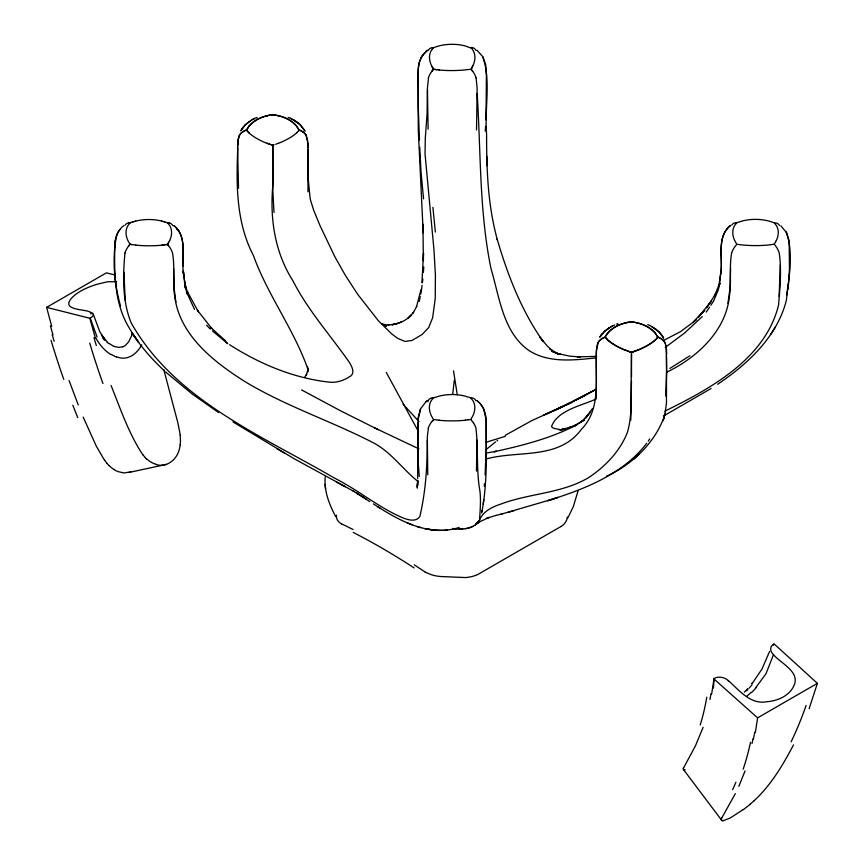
<?xml version="1.0" encoding="UTF-8"?>
<svg xmlns="http://www.w3.org/2000/svg" width="864" height="864" viewBox="0 0 864 864"><rect width="100%" height="100%" fill="white"/><g stroke="black" fill="none" stroke-linecap="round" stroke-linejoin="round"><path stroke-width="1.3" d="M308.038 149.299L307.973 191.819M428.112 129.19L427.421 88.258L428.479 77.944M428.36 428.209L427.313 436.903L427.756 474.8M477.014 440.132L476.464 471.096M666.576 356.465L666.446 403.477L665.01 413.478M666.598 372.254C696.589 357.847 725.706 331.409 729.389 296.568C731.657 282.128 729.076 267.311 731.635 252.968M776.239 240.624L774.241 244.166A15.574 9.256 60.6 0 1 775.418 245.711A16.157 9.288 60.1 0 1 776.801 247.72A12.388 7.128 60.1 0 1 779.231 253.044C781.704 270.205 780.019 287.896 778.55 305.111C765.342 358.776 710.813 388.573 664.902 411.134M780.289 265.043L779.134 296.352M237.589 147.301L238.529 188.266M476.075 77.868L477.133 88.182L476.528 130.01M114.815 245.095C114.296 273.326 114.048 303.469 129.47 328.352C138.532 344.12 150.574 357.998 163.868 370.332M274.18 144.828L272.754 145.282L272.668 146.297L272.765 189.281L273.985 212.468M272.797 115.474L272.808 114.469M631.476 381.218C631.022 398.272 632.232 415.811 627.404 432.378C619.963 451.397 605.005 466.927 588.082 477.943C561.438 493.484 529.546 493.29 501.066 504.004C492.469 506.779 483.062 511.218 479.52 520.128C480.136 510.721 480.946 501.185 480.028 491.735C476.161 470.718 478.429 449.172 475.945 428.134A12.388 7.171 59.9 0 0 473.461 422.863M632.351 352.112L631.487 353.182L630.817 420.088M730.566 268.51L730.004 288.241L727.931 303.296M417.928 422.582L417.647 478.634M273.24 114.75L272.387 114.836L272.819 115.279M325.231 476.777C323.892 490.806 329.173 504.382 335.664 516.532M426.33 401.285L420.584 408.715L418.23 417.55L418.025 460.112L419.288 476.399M417.582 481.766L417.485 484.985L417.722 480.438L417.301 488.182M237.751 145.368L238.367 138.694L239.533 135.464M336.496 515.268L336.463 516.316A23.36 12.02 -3.5 0 0 341.485 523.919M486.032 119.858L486.389 75.503L485.708 64.789L482.684 56.56L476.971 50.242M713.426 688.057L714.074 678.51A10.292 7.42 17.3 0 1 728.428 680.638C739.044 690.098 750.416 704.83 766.66 701.762A40.975 29.171 15.8 0 0 793.681 686.21C801.068 671.933 780.451 663.271 773.518 654.674M683.435 769.1L683.521 768.442M485.114 474.844L486.162 448.891L486.086 419.45L483.548 408.618L480.071 403.456L476.842 400.507M665.69 396.004L666.662 370.904L666.079 345.773M114.998 242.838C115.376 236.12 118.552 229.414 124.049 225.418M423.392 272.344L423.803 266.965M114.653 247.115L115.15 240.84M484.272 486.162L484.466 483.851M485.212 131.047L485.622 126.295M786.974 293.004L786.629 295.056L788.422 284.234L789.448 269.622L789.156 240.764L786.553 232.643L780.818 225.763M421.945 282.571L423.5 253.411L423.382 260.755L422.928 224.24L423.209 233.01L418.284 130.097L418.036 73.332L418.522 65.902L419.98 60.156L423.198 54.41L427.302 50.339L425.736 51.678L426.168 51.311M728.33 681.264L728.395 680.659M417.571 483.559L416.956 487.026L417.787 485.028M714.074 678.51L711.634 694.073M452.768 393.779L454.259 380.398M596.776 347.166C594.173 374.771 602.834 407.484 581.245 429.538C558.295 460.328 517.86 449.95 485.719 459.119M567.346 516.996L566.816 519.566A24.937 16.243 7.4 0 1 561.038 526.554M481.68 513.022L482.112 510.462L481.896 511.758C487.328 483.592 486.313 454.756 486.27 426.233C486.734 417.161 485.017 406.663 477.306 400.874M773.366 645.192L774.068 643.864L817.387 683.338L757.598 717.854L755.341 732.629M421.416 290.315L422.064 285.314M422.388 282.82L422.863 279.061M483.192 504.166L483.818 499.565M418.09 419.558L420.584 408.715M787.504 289.829L788.422 284.234M578.167 490.493L573.34 506.596L567.832 517.968M307.908 369.598L306.288 375.062L306.731 374.306L304.7 377.19M420.973 289.775L416.448 306.968L416.718 306.331L413.165 312.93L413.521 312.39L407.938 318.276L411.696 314.777C406.544 320.382 399.298 323.557 391.9 324.853L401.166 322.186L400.604 322.391M419.224 301.525L420.239 296.546M420.746 294.062L421.254 291.568M721.505 819.223L721.721 818.402M124.945 253.044C122.872 276.232 122.191 301.169 131.263 323.039C174.517 399.514 260.885 435.348 333.655 477.608C344.779 483.397 355.471 489.953 365.882 496.908C377.795 504.533 389.718 512.352 402.808 517.838C408.121 519.944 416.135 522.374 419.882 516.38C425.671 491.724 427.367 465.674 427.302 440.208M596.894 345.859L598.072 342.63A12.334 10.066 -0.3 0 1 601.268 339.098A15.293 12.496 -0.2 0 1 604.962 337.111M817.387 683.338L809.125 708.696M663.034 420.714L664.708 415.282C655.776 441.288 634.576 462.413 610.135 474.466M663.606 418.91L665.302 413.456M116.791 234.9C111.812 258.098 114.242 283.457 120.55 306.158M773.356 654.988L773.474 654.631A10.292 7.333 15.8 0 1 773.723 644.101M773.237 655.333L765.99 673.726L756.011 687.301M663.887 416.772L664.632 414.58M116.64 235.364L118.336 231.725M769.597 651.413L761.908 669.2L752.155 683.51M703.102 727.315L695.444 745.848L683.91 767.297M730.004 225.882C716.31 237.319 723.179 258.001 720.824 273.132L720.976 271.102L719.41 285.131L719.852 283.09L718.286 289.904L713.556 301.18M132.008 334.897L128.747 341.744L125.561 345.254A14.699 11.513 86.9 0 1 122.893 346.745M745.092 770.882L738.817 786.337M427.885 401.674L428.231 400.734M169.636 240.505L167.443 244.404L161.924 245.074M722.304 817.02L735.35 793.638M471.452 68.418L473.029 65.459A43.643 24.116 -20.9 0 0 473.029 50.393L472.025 48.892M249.005 126.187L246.532 129.611L246.694 130.507M472.684 66.193L471.938 67.597M242.6 131.933A12.334 10.066 0.3 0 0 239.393 135.454L237.956 140.162L237.73 149.407C236.239 185.447 236.25 222.674 253.433 255.55C267.71 295.283 294.095 329.551 307.897 369.263M598.212 342.446L596.344 350.687L596.344 398.574M793.53 744.876C782.946 764.964 771.055 785.063 754.218 800.615M717.638 384.264C747.878 363.917 777.244 336.701 786.413 300.132C788.67 277.916 794.178 253.217 786.035 231.757M168.707 242.363L168.361 242.968M471.809 67.813L471.852 67.738A6.966 4.968 14.9 0 1 471.733 67.954A6.577 4.709 14.1 0 1 471.604 68.148L471.614 68.159M420.811 58.309L422.366 55.663M710.942 305.23L713.362 301.212M141.815 344.812C138.391 350.881 133.078 356.756 125.874 357.912A30.866 22.658 -78.7 0 1 120.517 357.966L116.305 356.832M770.958 334.033L775.483 326.905M167.908 243.702L167.594 244.188M592.466 408.532L585.749 418.036L590.62 411.728L582.023 421.33L584.237 419.45L580.349 422.518L582.746 420.844L574.484 426.114L576.86 424.796C551.081 438.275 522.536 445.522 494.273 451.71L496.465 451.278L485.773 453.136M455.22 528.833C463.655 529.664 474.325 528.595 479.228 520.668M477.328 523.228L478.688 521.532L475.254 525.01L478.958 521.111L476.172 524.254M648.281 441.126L649.717 438.977M250.085 121.068L251.662 120.053L245.354 124.74L240.754 130.788L244.49 125.55L249.08 121.748M599.81 337.068L604.53 331.344L611.528 326.452M478.321 522.061L479.045 520.96M600.005 336.884L601.927 334.195M606.323 335.038L605.459 336.42L607.565 333.374A43.643 31.504 17.8 0 1 626.022 322.812L630.59 321.894M479.272 520.603L476.712 523.735L478.483 521.856M606.377 334.962L607.532 333.353M774.209 244.231L768.323 245.03A43.643 13.36 0.1 0 1 742.262 244.955L736.765 244.274L734.594 240.365A43.643 24.073 21 0 1 734.756 225.342L736.862 222.707L742.662 220.892A43.643 34.711 -0.1 0 1 768.733 221.011L774.23 222.761L776.401 225.558A43.643 24.062 -20.9 0 1 776.326 240.613M706.201 312.077L709.657 307.206M601.42 334.789L605.189 330.739L611.269 326.592M241.801 129.017L243.097 127.202M600.415 336.193L601.722 334.368M119.902 229.554L118.627 231.293M278.132 115.733A43.643 31.504 -17.8 0 1 296.59 126.295L299.128 130.172L296.881 126.295A43.643 31.579 -17.6 0 0 278.435 115.69M428.382 77.944A13.23 7.668 -60.2 0 1 431.687 71.528L432.54 70.47A16.762 9.958 -60.6 0 1 432.95 69.952L433.037 69.865A16.816 9.374 -59.7 0 0 432.443 70.578M299.246 130.01L299.279 129.978A15.293 12.485 -0.2 0 1 302.972 131.911M432.745 67.943L433.382 68.958L431.384 65.329A43.643 23.998 20.8 0 1 431.417 50.317L433.48 47.66L439.268 45.835A43.643 34.646 0.2 0 1 465.307 45.943L471.474 48.244M664.848 342.49A14.602 11.837 0.1 0 0 657.763 337.241L655.42 333.461A43.643 31.579 -17.6 0 0 636.962 322.844A43.643 31.504 -17.8 0 1 655.42 333.288L657.979 337.09A15.293 12.496 0.2 0 1 661.738 338.99A12.334 10.066 0.3 0 1 664.913 342.544L665.561 344.38M135.68 221.033L130.172 222.782L127.969 225.558A43.643 24.116 20.9 0 0 127.915 240.624L130.075 244.35L135.864 245.063M657.979 337.09L655.981 339.152M657.698 337.295L656.348 338.796M646.769 443.243C622.706 474.595 584.14 489.218 547.7 500.72L557.982 497.372L553.036 499.025M477.695 522.796L478.688 521.532M475.816 524.383L478.591 521.705M477.306 523.152L476.604 523.735L479.142 521.046M124.945 253.044A12.388 7.171 -59.9 0 1 127.44 247.763A15.25 8.813 -59.9 0 1 128.358 246.38L128.844 245.797A19.84 11.848 -60.3 0 1 129.103 245.473L129.19 245.365M298.814 130.54L299.16 130.097L298.534 130.874M752.058 684.796L750.902 686.146M432.734 48.438L433.285 47.844M750.319 686.826L749.131 688.154M298.231 131.188L296.741 132.656M746.593 690.854L747.878 689.504M702.227 316.624L684.331 333.234L665.258 347.404M744.304 692.183L747.868 688.522M477.457 523.012L478.408 522.212L476.064 524.048L478.699 521.77L477.965 522.493M693.198 321.937L704.732 310.23L698.231 317.369L711.277 301.18L706.601 307.843L715.403 294.268L714.388 296.147L719.302 284.148L718.837 286.189L720.911 271.696L720.749 273.726C723.222 258.142 716.029 236.758 730.739 225.342M751.14 692.356L746.572 696.416M633.766 459.108L639.025 454.28M486.022 449.604L495.601 441.882M750.276 804.017L751.378 803.099A34.096 7.258 -36 0 0 754.337 800.582M427.345 50.317L421.675 56.657L419.191 62.618L418.208 69.282L418.295 107.795L419.461 139.99M425.498 402.008L427.226 400.594M696.373 319.896L680.357 331.733L663.822 340.34M743.224 809.525L730.318 817.96L722.952 820.8M496.962 440.91L497.653 440.413M607.133 329.26L609.412 327.726M584.669 419.99L573.037 426.33L576.18 424.872L568.49 427.928L572.033 426.632L561.028 429.721L565.272 428.782L561.643 429.505M689.893 355.806L669.881 368.388M477.058 523.271L480.038 521.402L477.241 523.055L478.472 522.374M505.278 435.326L531.803 420.595L563.782 406.156L543.51 415.206L572.044 402.235L552.344 411.307L584.593 395.615L565.628 405.194L577.174 399.319M560.963 526.5L477.565 574.646M711.072 388.519L663.833 415.843M51.743 326.408L46.613 307.368L90.299 318.373L97.06 336.949M46.613 307.368L106.402 272.851L114.62 274.892M478.915 522.104L489.046 517.471L486.421 518.443L486.961 518.238M593.687 390.539L577.93 399.017L596.268 389.308L573.35 401.231M611.831 326.29L613.548 325.447M612.079 326.149L613.224 325.577M606.474 476.161L608.915 475.038M473.256 526.23L468.731 527.969M614.142 325.177L614.747 324.918M256.208 117.763L256.824 117.515M256.187 117.796L256.802 117.547M275.724 144.277L278.327 143.284M636.854 350.46L634.478 351.356M155.876 464.389C166.838 468.277 177.444 459.086 179.474 448.578A26.881 20.93 81.2 0 0 180.209 444.798M634.381 351.324L632.621 352.015L633.409 351.67M114.124 469.627A31.061 25.164 82.1 0 0 118.303 471.69L124.092 472.964L130.82 471.841M633.712 351.637L633.722 351.562M595.922 399.06C581.85 405.626 557.442 410.076 551.491 426.665L553.36 428.22L561.697 429.916M633.312 351.702L637.146 350.287A43.643 16.535 -13 0 0 655.7 339.66M459.162 527.44C430.412 536.933 401.285 521.856 377.654 506.65M616.874 324.086L617.501 323.86M488.754 517.579L496.13 515.398M505.31 436.331L485.762 442.368M122.893 346.756L118.897 347.414L114.178 346.496M617.231 323.989L617.868 323.784M273.456 145.066L271.534 144.936M552.258 499.273L502.47 513.81M132.484 221.951L132.7 221.875A9.634 3.953 -11.5 0 1 133.099 221.832L133.283 221.702M631.152 352.285L631.746 352.231M630.158 351.961L631.66 352.253M631.498 352.307L631.487 353.03M508.486 512.212L513.907 510.721M501.12 514.156L495.914 515.452M502.762 513.734L500.569 514.285M396.986 323.687L388.152 325.102L388.822 325.112L381.953 324.097M267.16 115.711L271.21 114.89M625.979 322.704L630.212 321.991M267.451 115.582L271.004 114.923M166.536 464.378L129.276 472.392M465.394 528.682L467.964 528.163M428.296 50.404A13.489 7.819 60.3 0 1 431.784 47.779L432.518 47.682A15.854 9.256 61.5 0 1 432.929 47.65A13.759 8.024 60.6 0 1 433.458 47.596M125.215 225.061A13.489 7.754 59.7 0 1 128.509 222.923L129.211 222.793A15.854 9.04 58.6 0 1 129.632 222.761L129.708 222.761A15.952 9.256 61.4 0 0 129.136 222.815M167.206 244.447L166.342 244.566M470.459 69.25L471.02 69.066A13.759 8.078 60 0 1 471.474 69.606A15.952 9.526 60.3 0 1 472.003 70.405L472.64 71.237L472.262 70.751M468.644 69.498L465.156 69.887A43.643 13.468 -0.1 0 1 438.988 70.006M469.66 69.368L469.174 69.433M271.091 114.988L272.052 114.793M596.074 357.901C573.804 360.18 548.532 363.323 528.714 350.352C502.978 332.208 499.392 296.633 491.011 268.704C479.153 211.075 480.935 151.87 477.144 93.42M271.285 114.955L271.868 114.815M164.57 244.793L163.048 244.955M468.072 419.828L470.826 419.45L472.997 415.541A43.643 24.073 -21 0 0 472.824 400.518L470.642 397.84L464.918 396.058A43.643 34.711 0.1 0 0 438.858 396.187L433.361 397.937L431.19 400.723A43.643 24.008 21 0 0 431.352 415.789L433.458 419.504L435.65 419.807M467.726 419.872L465.329 420.131M630.947 321.862L631.8 321.818M559.116 429.862L563.695 429.419L560.498 429.721M630.839 321.926L631.681 321.916M630.925 321.916L631.638 321.721M443.696 530.323L447.552 530.01M596.614 356.4L577.292 356.832L580.5 356.972L569.97 356.173L557.885 353.603L560.293 354.445L551.567 351.227L560.293 354.445M466.279 577.606L440.748 576.515A23.36 14.072 5.9 0 1 426.481 572.584M462.769 528.995L459.076 529.103M432.929 47.65L433.015 47.65A15.952 9.169 58.6 0 0 432.421 47.671M433.825 530.064L425.142 528.682L433.825 530.064L442.714 530.345M475.945 50.382A12.388 7.128 -60.1 0 0 473.472 47.984A15.25 8.78 -60.1 0 0 472.532 47.704L472.068 47.65A19.84 11.524 -61.7 0 0 471.809 47.617L471.722 47.606A15.077 8.618 -58.8 0 0 471.323 47.574A13.781 7.949 -60.5 0 0 470.858 47.552M632.048 321.84L631.951 321.937M439.258 420.196L436.45 419.904M439.096 69.898L436.331 69.606M273.488 114.869L278.176 115.668M632.21 321.959L636.995 322.79M116.143 281.729L107.665 281.75L97.34 284.191A40.975 16.384 -12 0 0 70.319 299.754C62.381 310.835 87.113 309.02 90.482 312.379M435.262 69.476L436.223 69.595M168.588 222.858A16.762 9.785 -61.5 0 0 168.167 222.826L168.091 222.826A16.816 9.644 -58.3 0 1 168.685 222.869L169.42 222.988A13.23 7.668 -60.2 0 1 172.714 225.59M273.758 114.89L278.467 115.625M435.888 69.552L436.687 69.649M131.846 244.609L130.313 244.382M632.578 322.002L633.15 321.959M453.805 528.649L452.52 528.487L456.386 528.973M435.359 69.487L433.544 69.185A13.77 8.046 -60.5 0 0 432.95 69.725M632.966 322.056L636.995 322.661M434.678 69.401L434.063 69.314M161.752 221L167.54 222.836L169.625 225.482A43.643 23.998 -20.8 0 1 169.7 240.494M417.02 526.554L420.595 527.612M163.944 221.594L164.797 221.854M272.527 145.098L271.631 144.796M631.249 352.231L629.964 351.896M625.838 350.363L630.266 351.907M630.169 351.875L629.564 351.756M270.756 144.666L270.184 144.288M629.478 351.626L626.13 350.374M269.903 144.364L267.3 143.197M269.676 144.277L267.3 143.37M288.23 117.428L289.418 117.914M412.052 524.794L407.506 522.936M290.66 118.422L291.859 118.984M374.566 427.853L418.954 448.88M553.856 352.08L557.917 354.013M647.719 324.626C654.167 327.24 660.118 331.549 663.574 337.694M558.965 354.402L549.785 348.883L552.388 350.676L547.29 346.043L539.957 337.187L543.283 341.626C521.456 310.878 507.708 275.087 497.146 239.101L497.383 239.911C487.858 205.556 486.508 169.679 486.605 134.233C484.218 108.572 491.465 81.086 482.684 56.56M378.313 429.7L341.258 411.178L301.59 389.934M290.131 118.001L299.149 123.628L304.852 130.518M353.041 529.502L342.565 524.318A21.125 10.768 -2.3 0 1 341.669 523.832M385.333 325.631L386.381 326.171L382.547 324.108M336.452 482.08L345.19 486.626L294.548 458.968L232.967 421.913M341.885 484.92L354.251 491.584M651.586 326.592L659.243 332.24L663.628 338.234M293.026 119.567L300.65 125.237L304.992 131.252M277.182 448.859L284.71 453.244M352.814 490.752L366.466 499.392M373.345 503.906L380.354 508.324M418.187 481.626C402.721 469.379 391.176 452.11 373.302 442.768C331.182 421.027 285.66 406.21 244.944 381.596C214.175 362.189 179.712 335.405 174.776 296.719C172.508 282.28 175.122 267.451 172.541 253.109A12.388 7.128 60.1 0 0 170.057 247.828A15.25 8.791 60.1 0 0 169.096 246.499L168.404 245.527A15.854 9.407 60.6 0 0 167.983 245.03L167.908 244.933A15.952 8.888 59.7 0 1 168.48 245.646M363.139 497.189L356.832 493.117L358.128 493.96M424.796 571.795L414.299 564.872M229.565 344.693C260.01 364.187 294.829 378.734 331.009 382.298C337.381 382.536 343.591 380.516 348.905 377.082C356.918 373.702 350.795 364.241 347.436 359.651C329.033 333.677 307.616 309.625 293.08 281.081C274.471 251.899 269.687 217.825 272.959 184.054C272.992 171.115 272.981 158.166 272.948 145.228M361.854 496.346L369.857 501.649M218.657 412.603L192.316 394.114L165.564 371.941M294.354 120.161L299.149 123.628M108.875 343.645L107.114 342.328M225.558 341.831L227.534 343.354M173.966 225.677C188.352 237.254 180.932 258.811 183.546 274.32L183.416 272.3L185.501 288.274L185.08 286.232L187.229 294.019L186.505 291.978L194.53 309.398M227.675 343.667L212.393 330.858M225.806 341.096L210.416 327.164L211.788 328.568L197.338 310.133L198.396 311.818L187.574 292.021L188.33 293.998L185.242 285.79L185.998 287.777L184.464 281.772L184.907 283.813L183.341 270.918L183.481 272.938M173.675 225.493C186.246 234.824 182.358 252.806 183.157 266.058M757.598 717.854L713.696 678.715M607.424 339.736C604.238 336.442 604.649 336.204 607.684 339.714A43.643 16.61 13.2 0 0 626.011 350.438M248.886 132.57L248.216 131.944M248.864 132.721L248.098 131.825M147.01 459.4L145.271 457.682M104.544 340.081L102.924 338.44M247.86 131.587L247.039 130.712M108.94 465.556L107.071 463.536M247.698 131.598L246.888 130.54M206.582 325.188L210.254 329.065M418.964 421.524L403.099 404.244M107.374 342.112L101.477 334.951L104.954 339.757L99.781 331.722L93.301 314.258M471.42 69.703L471.496 69.8A15.854 8.888 59.4 0 1 471.917 70.297M246.748 130.367L248.864 126.371A43.643 31.579 17.6 0 1 267.192 115.765M177.919 229.802L176.677 228.258M142.96 454.982C128.779 433.717 120.55 409.072 111.078 385.517M683.651 769.781L721.85 820.53A31.061 5.162 -38.6 0 0 723.006 820.746M178.092 230.116L176.861 228.442L179.345 231.822M104.566 460.372L96.26 446.072L83.214 417.128M131.976 332.554L135.734 338.288L133.218 334.444M129.568 243.583L130 244.242A13.781 8.035 -59.9 0 0 129.632 244.706M432.659 67.802L432.097 66.787M386.316 372.47L418.64 431.946M306.094 135.551L307.53 140.27L307.897 147.409M299.106 129.978L299.138 130.043A14.602 12.01 -0.1 0 1 306.299 135.454M665.215 343.138L665.939 345.751M78.257 404.968L69.088 380.603M91.033 314.064L90.526 312.39A10.292 3.953 -12.9 0 1 89.986 318.287M95.44 338.321L89.932 318.589M163.771 369.565L177.811 422.572L180.274 434.981M175.9 302.249L174.139 288.392L173.599 268.661M457.261 394.708L453.514 370.861M423.565 198.828L421.038 172.13L419.753 147.301M666.349 347.263L666.716 354.402M125.215 300.121L123.898 272.344M435.348 232.07L432.907 207.306M325.134 484.434L325.555 488.981M115.171 276.847L115.625 283.835M307.627 367.967L307.865 371.779L307.573 366.833M486.81 156.33L486.994 165.694L486.94 162.486M631.487 354.013L631.508 376.812M427.421 89.942L427.086 113.54L425.293 138.294L425.034 153.868L433.966 249.782L435.413 275.065L435.251 298.663L432.583 317.941L428.674 327.586L422.118 334.508L411.944 340.459L405.032 341.442L397.786 338.407L391.824 334.022L378.518 320.9L357.718 294.376L345.308 275.281L334.93 256.91L320.036 225.677L313.556 209.898L310.187 198.979L308.243 179.14L307.962 143.424L306.234 135.367A12.334 10.066 -0.3 0 0 303.026 131.846M353.192 532.408A704.797 403.844 59.6 0 1 414.137 567.929M426.352 572.681A21.179 12.766 5.8 0 1 424.807 571.795M477.446 574.549A24.948 15.995 6.7 0 1 466.236 577.454M774.176 222.955A15.574 8.953 -59.2 0 1 775.408 222.934A14.278 8.262 -59.6 0 1 779.49 225.418M472.057 47.671A18.004 10.336 -59.3 0 1 472.522 47.736M471.236 47.585A15.228 8.845 -61.7 0 1 471.809 47.606M736.808 244.372A15.574 8.726 -59.4 0 0 735.599 245.819A16.157 9.374 -59.9 0 0 734.173 247.72A12.388 7.171 -59.9 0 0 731.635 252.968M735.599 222.631A15.574 9.029 60.8 0 1 736.808 222.523M731.884 224.953A14.278 8.219 60.4 0 1 735.653 222.772M476.075 77.868A12.388 7.171 59.9 0 0 473.58 72.587A15.25 8.813 59.9 0 0 472.662 71.215M432.346 49.01A9.634 3.953 -11.5 0 1 432.475 48.848M431.698 71.55A17.161 10.044 -60.3 0 1 432.259 70.794M655.409 339.8A43.643 16.61 -13.2 0 1 636.973 350.525M625.741 350.428A43.643 16.535 13 0 1 607.284 339.746M470.772 419.548A15.574 8.726 59.4 0 1 471.982 420.995A16.157 9.374 59.9 0 1 473.418 422.896M465.437 420.239A43.643 13.468 0 0 1 439.171 420.282M432.443 421.232A15.574 8.834 -59.8 0 1 433.62 419.807M428.231 428.209A14.278 8.176 -60.1 0 1 432.248 420.984M470.707 397.937A15.574 8.888 -58.6 0 1 471.928 397.958A16.157 9.31 -60.2 0 1 473.342 398.25A12.388 7.128 -60.1 0 1 475.826 400.658M432.184 398.11A15.574 8.953 59.2 0 1 433.415 398.12M598.126 342.403A14.602 11.837 -0.1 0 1 605.221 337.165M428.35 400.194A14.278 8.262 59.6 0 1 432.14 398.002M607.597 333.396A43.643 31.579 17.6 0 1 626.011 322.769M128.423 246.456A18.004 10.26 -59.7 0 1 128.887 245.851M129.092 245.452A15.228 9.094 -60.3 0 1 129.665 244.76L129.6 244.879A15.077 8.5 -59.5 0 0 129.168 245.333M129.73 222.826A13.759 7.873 59.4 0 1 130.194 222.847M167.389 244.512A13.759 7.808 60 0 1 167.843 245.041M165.661 244.652A6.966 4.903 15.7 0 1 165.348 244.696M162.032 245.182A43.643 13.468 0.1 0 1 135.778 245.149M135.713 221.108A43.643 34.646 -0.2 0 1 161.73 221.065M167.562 222.75A13.77 8.024 -60.6 0 1 168.113 222.761M168.858 222.88A17.161 9.958 -60.7 0 1 169.42 222.988M249.037 126.209A43.643 31.504 17.8 0 1 267.494 115.657M239.328 135.378A14.602 12.01 0.1 0 1 246.413 129.913M267.181 143.446A43.643 16.61 13.2 0 1 248.659 132.646M296.881 132.656A43.643 16.535 -13 0 1 278.316 143.381M242.654 131.998A15.293 12.485 0.2 0 1 246.359 130.086M806.112 705.434A515.592 301.946 70.1 0 1 791.111 741.83M750.503 804.006A29.916 6.016 -36.2 0 1 746.269 807.397A31.439 5.843 -36.4 0 1 743.31 809.644M721.937 820.454A32.195 5.368 -39 0 1 721.3 819.385M721.332 818.726A49.345 7.798 -42 0 1 721.786 817.43M735.912 782.179A515.29 242.471 67.5 0 1 732.661 789.653M750.492 742.349A513.346 281.826 51.9 0 1 743.159 769.219M753.041 738.666A529.675 294.991 50.2 0 1 751.993 743.537M754.726 732.197A501.228 280.811 49.6 0 1 753.43 738.958M685.152 769.727A28.382 4.72 -38 0 1 683.251 769.241M683.294 768.636A40.003 6.545 -41.5 0 1 683.575 767.567M706.774 697.162A453.838 247.201 50.7 0 1 700.218 724.928M710.986 693.63A432.086 240.7 48.1 0 1 709.938 699.494M756.443 687.388A40.684 16.07 -41.4 0 1 751.507 692.572M752.069 683.046A63.472 28.62 -45.3 0 1 751.529 683.694M114.156 469.562A32.195 26.158 82.8 0 1 108.994 465.469M107.168 463.428A49.345 41.083 86.5 0 1 104.674 460.264M77.782 417.582A515.29 342.058 50.7 0 1 72.824 405.238M63.785 379.436A513.346 244.642 58.1 0 1 51.052 340.297M54.162 341.28A529.675 241.574 58.9 0 1 52.175 334.606M53.006 334.908A501.228 224.618 59.2 0 1 50.404 325.858M180.101 435.002A33.383 25.153 82 0 1 180.403 440.338M180.479 440.348A28.426 21.892 81.6 0 1 180.155 444.787M155.898 464.249A28.382 22.885 81.3 0 1 147.096 459.248M145.336 457.596A40.003 33.113 86.1 0 1 143.035 454.896M102.956 383.519A453.838 209.25 57.9 0 1 89.748 343.094M96.336 345.546A432.086 185.144 59.1 0 1 93.982 337.673M114.21 346.399A37.422 28.966 -79.9 0 1 109.048 343.321M132.365 332.78A40.684 28.037 -83.9 0 1 131.749 334.746M111.078 354.715A67.673 52.164 -62.5 0 1 95.861 337.954M116.273 356.908A47.552 35.154 -72.7 0 1 111.305 354.359M252.742 119.426L252.191 119.74L255.02 118.282L252.698 119.448M138.564 342.295L134.438 336.377L138.564 342.295"/></g></svg>
